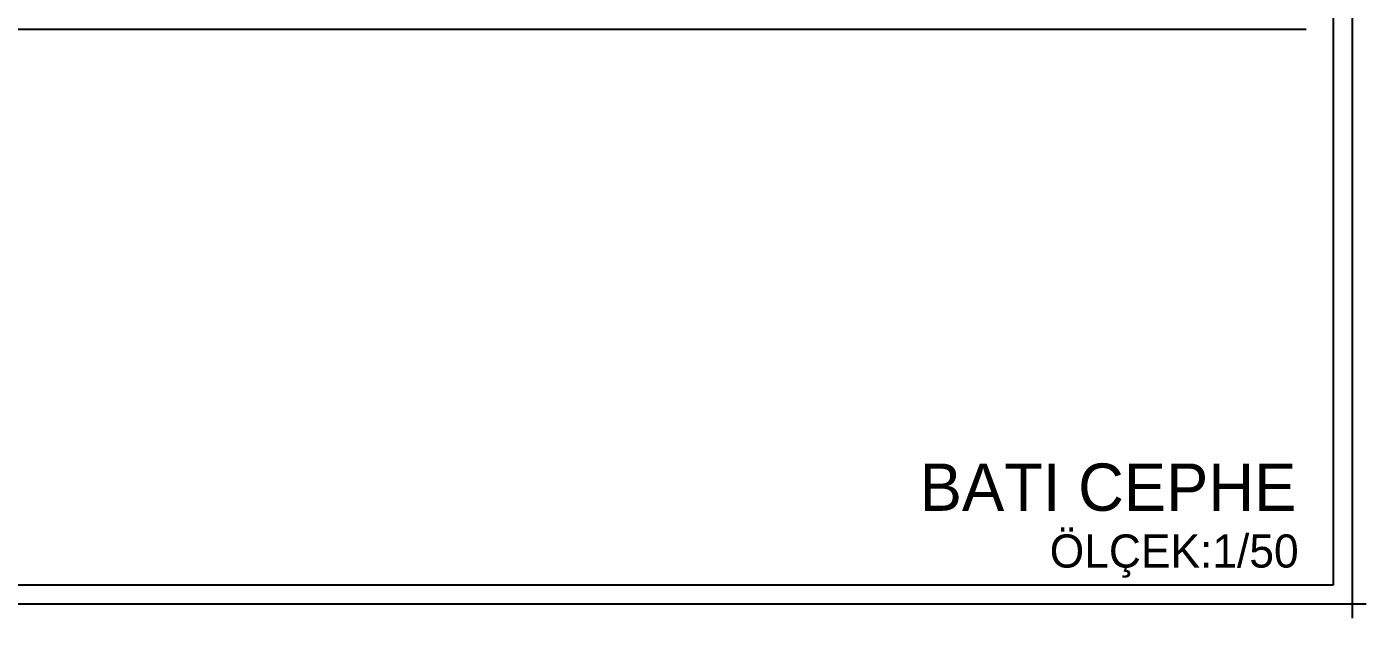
# Model space of a CAD drawing. Extents: x 3907.4 to 3911.57, y -3054.42 to -3053.7.
# Drawn here: x 3910.812 to 3911.0948, y -3054.0561 to -3053.9311 of the extents above; entities that cross this region are included whole.
import ezdxf

# ---------------------------------------------------------------- set-up
doc = ezdxf.new("R2010")
doc.units = 0
doc.header["$LTSCALE"] = 2
doc.header["$MEASUREMENT"] = 0
doc.layers.add('DUVAR', color=7, linetype='CONTINUOUS')
doc.layers.add('TEXT', color=11, linetype='CONTINUOUS')
doc.styles.add('İSİM', font='comicbd.ttf')

msp = doc.modelspace()

# ---------------------------------------------------------------- linework, layer by layer
at = {"layer": 'DUVAR', "color": 4}
msp.add_line((3910.39425, -3053.93161), (3911.08214, -3053.93161), dxfattribs=at)
at = {"layer": 'TEXT', "color": 30}
for p, q in [((3911.09181, -3053.69648), (3911.09181, -3054.05608)), ((3911.09481, -3054.05308), (3910.37182, -3054.05308))]:
    msp.add_line(p, q, dxfattribs=at)
at = {"layer": 'TEXT', "color": 5, "ltscale": 50}
for p, q in [((3911.08781, -3053.70348), (3911.08781, -3054.04908)), ((3911.08781, -3054.04908), (3910.37882, -3054.04908))]:
    msp.add_line(p, q, dxfattribs=at)

# ---------------------------------------------------------------- texts
at = {"layer": 'TEXT', "style": 'İSİM'}
for s, height, p in [('BATI CEPHE', 0.01, (3911.00054, -3054.03339)), ('ÖLÇEK:1/50', 0.007, (3911.02799, -3054.04538))]:
    msp.add_text(s, height=height, dxfattribs=at).set_placement(p)

doc.saveas('drawing.dxf')
